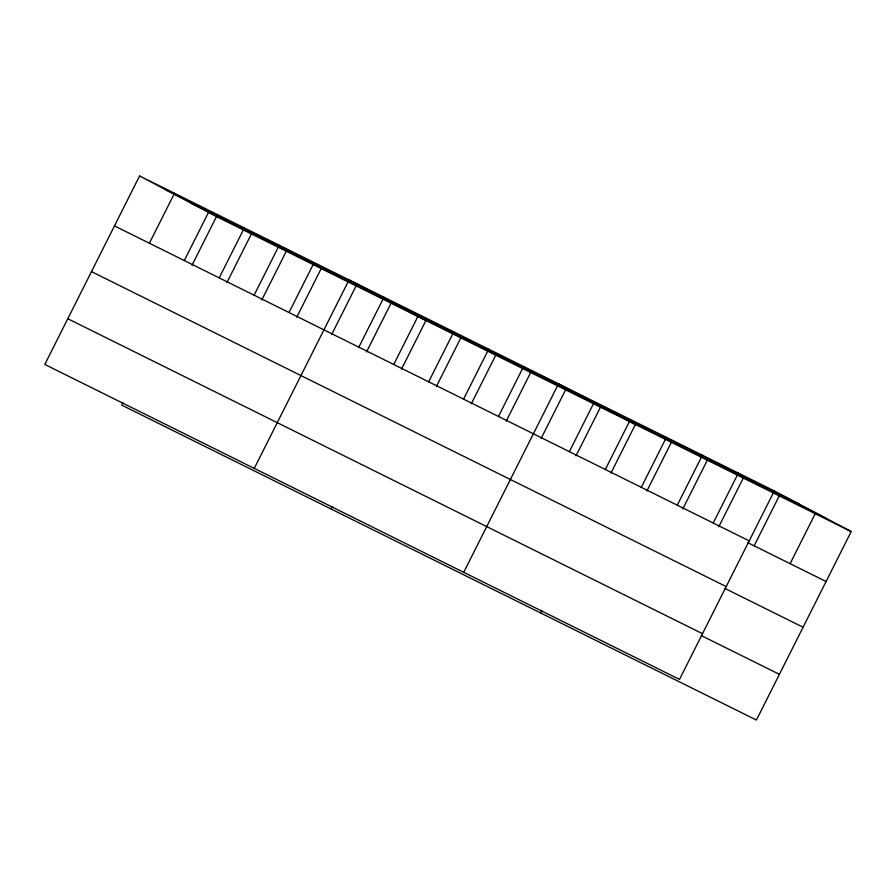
<?xml version="1.0" encoding="UTF-8"?>
<svg xmlns="http://www.w3.org/2000/svg" width="896" height="896" viewBox="0 0 896 896"><rect width="100%" height="100%" fill="white"/><g stroke="black" fill="none" stroke-linecap="round" stroke-linejoin="round"><path stroke-width="1.34" d="M139.597 175.952L44.8 364.437L679.515 679.403L774.323 490.907L139.597 175.952L216.485 216.597L851.2 531.563L756.403 720.048L121.677 405.093L122.886 402.685M149.386 243.23L174.507 193.278M184.296 260.557L209.418 210.594M191.979 265.306L216.485 216.597M219.206 277.872L244.328 227.92M226.89 282.632L251.395 233.923M254.117 295.198L279.238 245.246M261.8 299.958L286.294 251.25M289.027 312.525L314.149 262.562M296.71 317.274L321.205 268.565M254.262 468.373L349.059 279.888L425.936 320.533L401.442 369.242M331.621 334.6L356.115 285.891M358.837 347.166L383.97 297.214M366.531 351.926L391.026 303.218M393.747 364.493L418.88 314.53M331.139 509.029L332.349 506.621M428.658 381.808L453.79 331.856M436.352 386.568L460.846 337.859M463.568 399.134L488.69 349.182M471.262 403.894L495.757 355.186M498.478 416.461L523.6 366.498M506.173 421.21L530.667 372.512M463.714 572.309L558.51 383.824L635.398 424.48L610.904 473.178M541.083 438.536L565.578 389.827M569.352 451.629L594.485 401.677M575.994 455.862L600.488 407.154M605.326 469.482L630.448 419.518M540.602 612.965L541.811 610.557M641.29 487.323L666.411 437.371M646.867 491.03L671.362 442.322M677.264 505.176L702.386 455.213M682.83 508.883L707.325 460.174M713.227 523.018L738.349 473.066M718.805 526.725L743.299 478.016M754.141 545.821L779.262 495.869M790.104 563.674L815.237 513.71M164.965 189.37L799.691 504.325M191.106 203.19L825.832 518.146M114.475 225.904L749.19 540.87M747.936 542.741L826.078 581.515M91.482 271.622L726.197 586.589M724.942 588.459L803.085 627.234M67.794 318.718L702.509 633.685M701.254 635.566L779.397 674.33M774.323 490.907L851.2 531.563"/></g></svg>
